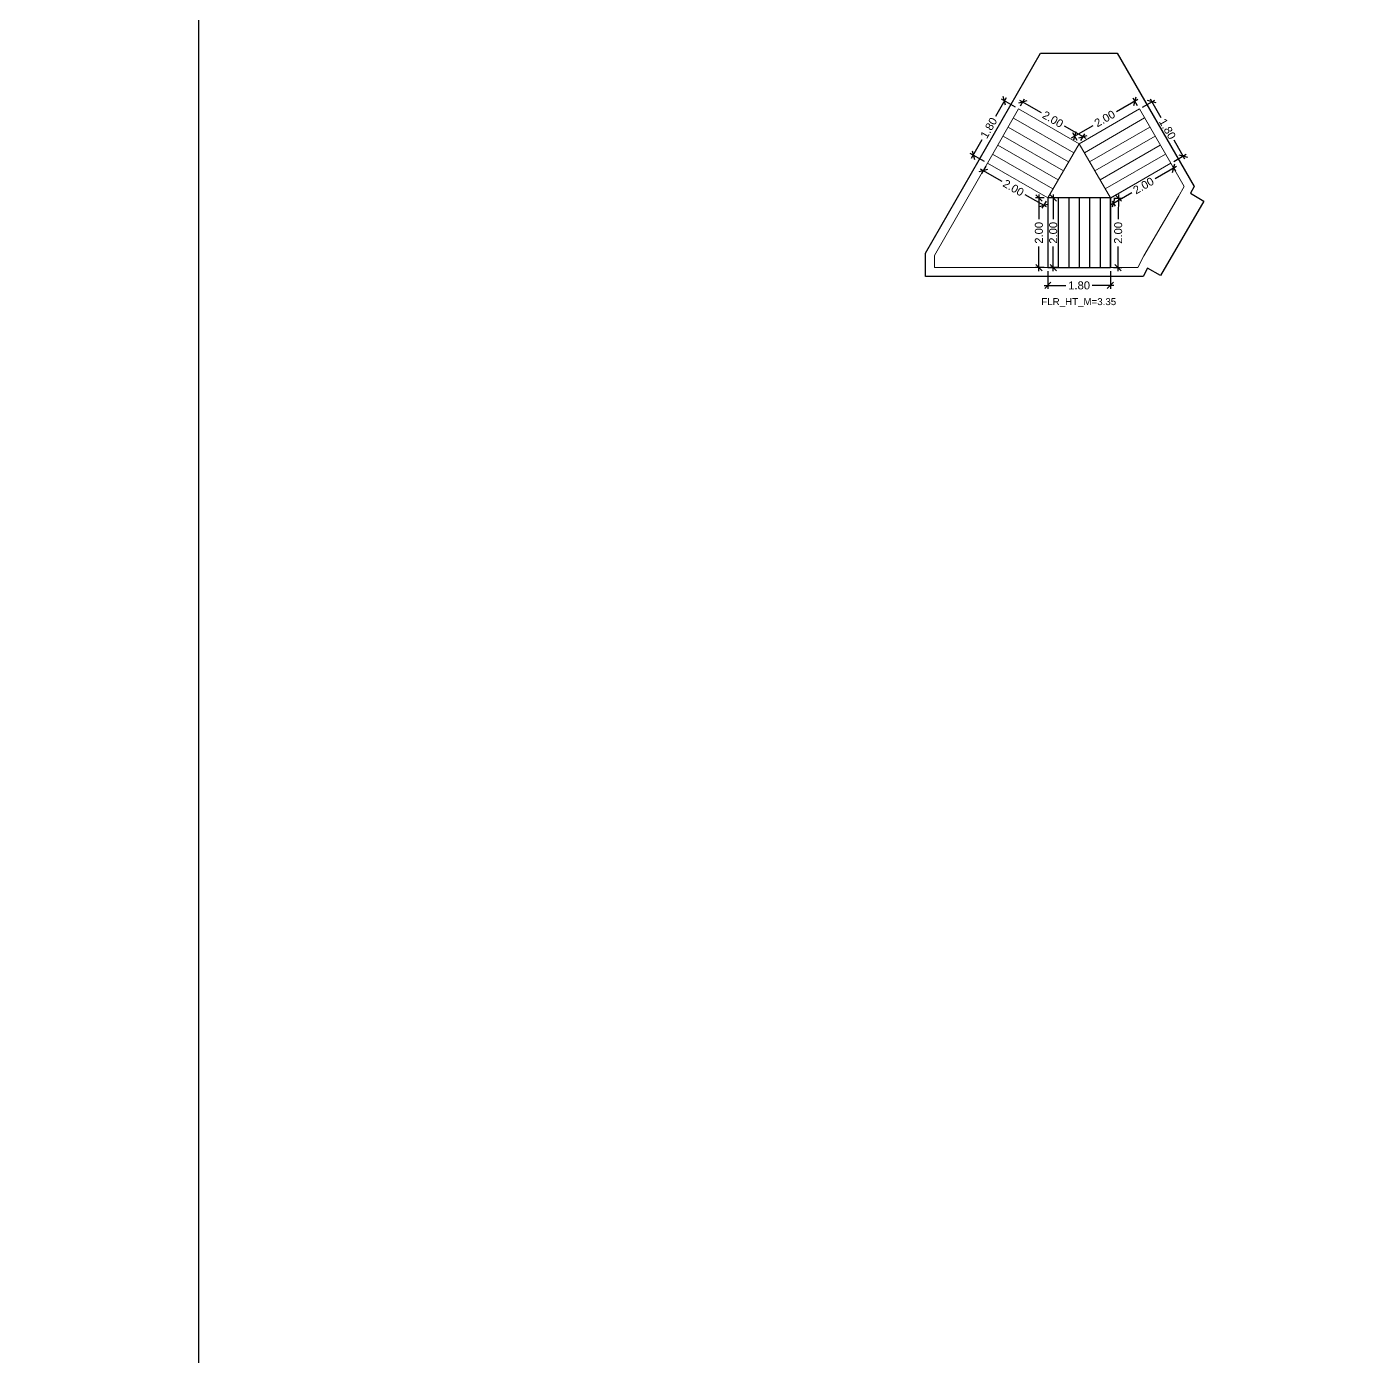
# Model space of a CAD drawing. Header units: metres. Extents: x 256329 to 886268, y -249371 to 355.
# Drawn here: x 281900.15 to 281938.06, y -54.1 to -15.89 of the extents above; entities that cross this region are included whole.
import ezdxf

# ---------------------------------------------------------------- set-up
doc = ezdxf.new("R2010")
doc.units = ezdxf.units.M
doc.header["$MEASUREMENT"] = 0
doc.header["$PDMODE"] = 35
doc.linetypes.add('CONTINOUS', pattern=[0])
doc.layers.get('0').update_dxf_attribs({"lineweight": 18})
doc.layers.get('Defpoints').update_dxf_attribs({"lineweight": 20})
doc.layers.add('BLK_1_FLR_6_STAIR_3', color=7, linetype='Continuous', plot=False)
doc.layers.add('BLK_1_FLR_6_STAIR_3_FLIGHT_2', color=7, linetype='Continuous', plot=False)
for name, color, linetype, lineweight in [('BLK_1_FLR_6_STAIR_3_FLIGHT_1', 7, 'Continuous', 0), ('BLK_1_FLR_6_STAIR_3_FLIGHT_3', 7, 'Continuous', 0), ('BLK_1_FLR_6_STAIR_3_LANDING_1', 7, 'Continuous', 0), ('BLK_1_FLR_6_STAIR_3_LANDING_2', 7, 'Continuous', 0)]:
    doc.layers.add(name, color=color, linetype=linetype, lineweight=lineweight)
doc.layers.add('SPA COMMENT', color=7, linetype='Continuous', true_color=0xeb0505)
doc.styles.get("Standard").update_dxf_attribs({"font": 'arial.ttf'})
doc.dimstyles.new('METRIC DIM', dxfattribs={"dimtxt": 0.23, "dimasz": 0.18, "dimexe": 0.1, "dimexo": 0.1, "dimgap": 0.09, "dimtad": 0, "dimzin": 0, "dimdsep": 46, "dimtxsty": 'Standard', "dimblk": 'OBLIQUE', "dimcen": 0, "dimdle": 0.1, "dimclrd": 147, "dimclre": 147, "dimclrt": 7, "dimadec": 0, "dimazin": 0, "dimtfac": 1, "dimtofl": 0, "dimtmove": 0, "dimatfit": 2, "dimfxl": 0.125, "dimtolj": 1, "dimtzin": 0, "dimarcsym": 0})

# ---------------------------------------------------------------- blocks, each defined once
blk = doc.blocks.new('_Oblique')
at = {"color": 0, "linetype": 'ByBlock', "lineweight": -2}
blk.add_line((-0.5, -0.5), (0.5, 0.5), dxfattribs=at)
blk = doc.blocks.new('*D542')
at = {"layer": 'BLK_1_FLR_6_STAIR_3_FLIGHT_3', "color": 147, "lineweight": -2, "transparency": 16777216}
for p, q in [((281928.288821, -17.936567), (281927.978674, -18.476303)), ((281928.561417, -18.208542), (281928.152294, -17.973449)), ((281927.292366, -19.670659), (281927.602512, -19.130923)), ((281927.664607, -19.769225), (281927.255484, -19.534132))]:
    blk.add_line(p, q, dxfattribs=at)
at = {"layer": 'Defpoints', "color": 0, "linetype": 'CONTINOUS', "transparency": 16777216}
for p in [(281928.648122, -18.258364, 0.042641), (281927.342189, -19.583955), (281927.751312, -19.819048, 0.042641)]:
    blk.add_point(p, dxfattribs=at)
at = {"layer": 'BLK_1_FLR_6_STAIR_3_FLIGHT_3', "color": 147, "linetype": 'CONTINOUS', "lineweight": -2, "transparency": 16777216, "xscale": 0.18, "yscale": 0.18, "zscale": 0.18}
for p, rotation in [((281928.238998, -18.023271), 60.117187), ((281927.342189, -19.583955), 240.1171869999999)]:
    blk.add_blockref('_Oblique', p, dxfattribs=dict(at, rotation=rotation))
at = {"layer": 'BLK_1_FLR_6_STAIR_3_FLIGHT_3', "color": 7, "linetype": 'CONTINOUS', "transparency": 16777216, "insert": (281927.790593, -18.803613), "char_height": 0.23, "attachment_point": 5, "rotation": 60.1171874}
blk.add_mtext('\\A1;1.80', dxfattribs=at)
blk = doc.blocks.new('*D543')
at = {"layer": 'BLK_1_FLR_6_STAIR_3_FLIGHT_2', "color": 147, "lineweight": -2, "transparency": 16777216}
for p, q in [((281929.48544, -22.91615), (281929.485624, -23.428121)), ((281931.28544, -22.915503), (281931.285624, -23.427474)), ((281929.385588, -23.328157), (281930.008088, -23.327934)), ((281931.385588, -23.327438), (281930.763088, -23.327662))]:
    blk.add_line(p, q, dxfattribs=at)
at = {"layer": 'Defpoints', "color": 0, "linetype": 'CONTINOUS', "transparency": 16777216}
for p in [(281929.485404, -22.81615, 0.042641), (281931.285404, -22.815503, 0.042641), (281929.485588, -23.328121)]:
    blk.add_point(p, dxfattribs=at)
at = {"layer": 'BLK_1_FLR_6_STAIR_3_FLIGHT_2', "color": 147, "linetype": 'CONTINOUS', "lineweight": -2, "transparency": 16777216, "xscale": 0.18, "yscale": 0.18, "zscale": 0.18}
for p, rotation in [((281929.485588, -23.328121), 180.020597), ((281931.285588, -23.327474), 0.020597)]:
    blk.add_blockref('_Oblique', p, dxfattribs=dict(at, rotation=rotation))
at = {"layer": 'BLK_1_FLR_6_STAIR_3_FLIGHT_2', "color": 7, "linetype": 'CONTINOUS', "transparency": 16777216, "insert": (281930.385588, -23.327798), "char_height": 0.23, "attachment_point": 5, "rotation": 0.0205967}
blk.add_mtext('\\A1;1.80', dxfattribs=at)
blk = doc.blocks.new('*D544')
at = {"layer": 'BLK_1_FLR_6_STAIR_3_FLIGHT_1', "color": 147, "lineweight": -2, "transparency": 16777216}
for p, q in [((281932.067527, -18.17045), (281931.94039, -17.949332)), ((281932.076927, -17.986178), (281931.461001, -18.340322)), ((281930.168385, -19.083548), (281930.784311, -18.729404)), ((281930.332369, -19.168128), (281930.205231, -18.947011))]:
    blk.add_line(p, q, dxfattribs=at)
at = {"layer": 'Defpoints', "color": 0, "linetype": 'CONTINOUS', "transparency": 16777216}
for p in [(281932.117373, -18.257142, 0.042641), (281930.255076, -19.033702), (281930.382214, -19.25482, 0.042641)]:
    blk.add_point(p, dxfattribs=at)
at = {"layer": 'BLK_1_FLR_6_STAIR_3_FLIGHT_1', "color": 147, "linetype": 'CONTINOUS', "lineweight": -2, "transparency": 16777216, "xscale": 0.18, "yscale": 0.18, "zscale": 0.18}
for p, rotation in [((281931.990235, -18.036024), 29.897956), ((281930.255076, -19.033702), 209.897956)]:
    blk.add_blockref('_Oblique', p, dxfattribs=dict(at, rotation=rotation))
at = {"layer": 'BLK_1_FLR_6_STAIR_3_FLIGHT_1', "color": 7, "linetype": 'CONTINOUS', "transparency": 16777216, "insert": (281931.122656, -18.534863), "char_height": 0.23, "attachment_point": 5, "rotation": 29.8979558}
blk.add_mtext('\\A1;2.00', dxfattribs=at)
blk = doc.blocks.new('*D545')
at = {"layer": 'BLK_1_FLR_6_STAIR_3_FLIGHT_3', "color": 147, "lineweight": -2, "transparency": 16777216}
for p, q in [((281928.676755, -18.007823), (281929.29211, -18.361422)), ((281928.697944, -18.17166), (281928.813283, -17.970941)), ((281930.584257, -19.103924), (281929.968903, -18.750325)), ((281930.432037, -19.168115), (281930.547375, -18.967396))]:
    blk.add_line(p, q, dxfattribs=at)
at = {"layer": 'Defpoints', "color": 0, "linetype": 'CONTINOUS', "transparency": 16777216}
for p in [(281928.648122, -18.258364, 0.042641), (281928.76346, -18.057646), (281930.382214, -19.25482, 0.042641)]:
    blk.add_point(p, dxfattribs=at)
at = {"layer": 'BLK_1_FLR_6_STAIR_3_FLIGHT_3', "color": 147, "linetype": 'CONTINOUS', "lineweight": -2, "transparency": 16777216, "xscale": 0.18, "yscale": 0.18, "zscale": 0.18}
for p, rotation in [((281928.76346, -18.057646), 150.117187), ((281930.497553, -19.054101), 330.117187)]:
    blk.add_blockref('_Oblique', p, dxfattribs=dict(at, rotation=rotation))
at = {"layer": 'BLK_1_FLR_6_STAIR_3_FLIGHT_3', "color": 7, "linetype": 'CONTINOUS', "transparency": 16777216, "insert": (281929.630506, -18.555873), "char_height": 0.23, "attachment_point": 5, "rotation": 330.1171874}
blk.add_mtext('\\A1;2.00', dxfattribs=at)
blk = doc.blocks.new('*D546')
at = {"layer": 'BLK_1_FLR_6_STAIR_3_LANDING_1', "color": 147, "lineweight": -2, "transparency": 16777216}
for p, q in [((281931.385403, -20.815951), (281931.612683, -20.816968)), ((281931.513131, -20.716521), (281931.509954, -21.426337)), ((281931.503282, -22.916718), (281931.50646, -22.206903)), ((281931.37645, -22.81615), (281931.603729, -22.817167))]:
    blk.add_line(p, q, dxfattribs=at)
at = {"layer": 'Defpoints', "color": 0, "linetype": 'CONTINOUS', "transparency": 16777216}
for p in [(281931.285404, -20.815503, 0.042641), (281931.276451, -22.815702, 0.042641), (281931.50373, -22.816719)]:
    blk.add_point(p, dxfattribs=at)
at = {"layer": 'BLK_1_FLR_6_STAIR_3_LANDING_1', "color": 147, "linetype": 'CONTINOUS', "lineweight": -2, "transparency": 16777216, "xscale": 0.18, "yscale": 0.18, "zscale": 0.18}
for p, rotation in [((281931.512684, -20.81652), 89.743523), ((281931.50373, -22.816719), 269.743523)]:
    blk.add_blockref('_Oblique', p, dxfattribs=dict(at, rotation=rotation))
at = {"layer": 'BLK_1_FLR_6_STAIR_3_LANDING_1', "color": 7, "linetype": 'CONTINOUS', "transparency": 16777216, "insert": (281931.508207, -21.81662), "char_height": 0.23, "attachment_point": 5, "rotation": 89.7435229}
blk.add_mtext('\\A1;2.00', dxfattribs=at)
blk = doc.blocks.new('*D547')
at = {"layer": 'BLK_1_FLR_6_STAIR_3_LANDING_1', "color": 147, "lineweight": -2, "transparency": 16777216}
for p, q in [((281933.187336, -19.911116), (281932.572922, -20.265693)), ((281933.067062, -19.90277), (281933.150707, -20.047711)), ((281931.282438, -21.010428), (281931.896852, -20.655851)), ((281931.335388, -20.902115), (281931.419034, -21.047057))]:
    blk.add_line(p, q, dxfattribs=at)
at = {"layer": 'Defpoints', "color": 0, "linetype": 'CONTINOUS', "transparency": 16777216}
for p in [(281933.017078, -19.816158, 0.042641), (281933.100724, -19.961099), (281931.285404, -20.815503, 0.042641)]:
    blk.add_point(p, dxfattribs=at)
at = {"layer": 'BLK_1_FLR_6_STAIR_3_LANDING_1', "color": 147, "linetype": 'CONTINOUS', "lineweight": -2, "transparency": 16777216, "xscale": 0.18, "yscale": 0.18, "zscale": 0.18}
for p, rotation in [((281933.100724, -19.961099), 29.98915999999999), ((281931.36905, -20.960445), 209.98916)]:
    blk.add_blockref('_Oblique', p, dxfattribs=dict(at, rotation=rotation))
at = {"layer": 'BLK_1_FLR_6_STAIR_3_LANDING_1', "color": 7, "linetype": 'CONTINOUS', "transparency": 16777216, "insert": (281932.234887, -20.460772), "char_height": 0.23, "attachment_point": 5, "rotation": 29.9891596}
blk.add_mtext('\\A1;2.00', dxfattribs=at)
blk = doc.blocks.new('*D548')
at = {"layer": 'BLK_1_FLR_6_STAIR_3_LANDING_2', "color": 147, "lineweight": -2, "transparency": 16777216}
for p, q in [((281927.545013, -19.977351), (281928.160367, -20.33095)), ((281927.701489, -19.905752), (281927.581895, -20.113878)), ((281929.452514, -21.073452), (281928.83716, -20.719853)), ((281929.435582, -20.902208), (281929.315987, -21.110333))]:
    blk.add_line(p, q, dxfattribs=at)
at = {"layer": 'Defpoints', "color": 0, "linetype": 'CONTINOUS', "transparency": 16777216}
for p in [(281927.751312, -19.819048, 0.042641), (281927.631717, -20.027173), (281929.485404, -20.815503, 0.042641)]:
    blk.add_point(p, dxfattribs=at)
at = {"layer": 'BLK_1_FLR_6_STAIR_3_LANDING_2', "color": 147, "linetype": 'CONTINOUS', "lineweight": -2, "transparency": 16777216, "xscale": 0.18, "yscale": 0.18, "zscale": 0.18}
for p, rotation in [((281927.631717, -20.027173), 150.117187), ((281929.36581, -21.023629), 330.117187)]:
    blk.add_blockref('_Oblique', p, dxfattribs=dict(at, rotation=rotation))
at = {"layer": 'BLK_1_FLR_6_STAIR_3_LANDING_2', "color": 7, "linetype": 'CONTINOUS', "transparency": 16777216, "insert": (281928.498764, -20.525401), "char_height": 0.23, "attachment_point": 5, "rotation": 330.1171874}
blk.add_mtext('\\A1;2.00', dxfattribs=at)
blk = doc.blocks.new('*D549')
at = {"layer": 'BLK_1_FLR_6_STAIR_3_LANDING_2', "color": 147, "lineweight": -2, "transparency": 16777216}
for p, q in [((281929.385404, -20.815503), (281929.129754, -20.815503)), ((281929.229754, -20.715503), (281929.229754, -21.425217)), ((281929.229754, -22.915503), (281929.229754, -22.20579)), ((281929.385404, -22.815503), (281929.129754, -22.815503))]:
    blk.add_line(p, q, dxfattribs=at)
at = {"layer": 'Defpoints', "color": 0, "linetype": 'CONTINOUS', "transparency": 16777216}
for p in [(281929.485404, -20.815503, 0.042641), (281929.229754, -22.815503), (281929.485404, -22.815503, 0.042641)]:
    blk.add_point(p, dxfattribs=at)
at = {"layer": 'BLK_1_FLR_6_STAIR_3_LANDING_2', "color": 147, "linetype": 'CONTINOUS', "lineweight": -2, "transparency": 16777216, "xscale": 0.18, "yscale": 0.18, "zscale": 0.18}
for p, rotation in [((281929.229754, -20.815503), 90), ((281929.229754, -22.815503), 270)]:
    blk.add_blockref('_Oblique', p, dxfattribs=dict(at, rotation=rotation))
at = {"layer": 'BLK_1_FLR_6_STAIR_3_LANDING_2', "color": 7, "linetype": 'CONTINOUS', "transparency": 16777216, "insert": (281929.229754, -21.815503), "char_height": 0.23, "attachment_point": 5, "rotation": 90}
blk.add_mtext('\\A1;2.00', dxfattribs=at)
blk = doc.blocks.new('*D550')
at = {"layer": 'BLK_1_FLR_6_STAIR_3_FLIGHT_1', "color": 147, "lineweight": -2, "transparency": 16777216}
for p, q in [((281932.203985, -18.207158), (281932.559914, -18.001752)), ((281932.423319, -17.965124), (281932.734467, -18.504283)), ((281933.422991, -19.697363), (281933.111843, -19.158204)), ((281933.10369, -19.766174), (281933.459619, -19.560768))]:
    blk.add_line(p, q, dxfattribs=at)
at = {"layer": 'Defpoints', "color": 0, "linetype": 'CONTINOUS', "transparency": 16777216}
for p in [(281932.117373, -18.257142, 0.042641), (281933.017078, -19.816158, 0.042641), (281933.373007, -19.610751)]:
    blk.add_point(p, dxfattribs=at)
at = {"layer": 'BLK_1_FLR_6_STAIR_3_FLIGHT_1', "color": 147, "linetype": 'CONTINOUS', "lineweight": -2, "transparency": 16777216, "xscale": 0.18, "yscale": 0.18, "zscale": 0.18}
for p, rotation in [((281932.473302, -18.051736), 119.98916), ((281933.373007, -19.610751), 299.98916)]:
    blk.add_blockref('_Oblique', p, dxfattribs=dict(at, rotation=rotation))
at = {"layer": 'BLK_1_FLR_6_STAIR_3_FLIGHT_1', "color": 7, "linetype": 'CONTINOUS', "transparency": 16777216, "insert": (281932.923155, -18.831243), "char_height": 0.23, "attachment_point": 5, "rotation": 299.9891596}
blk.add_mtext('\\A1;1.80', dxfattribs=at)
blk = doc.blocks.new('*D561')
at = {"layer": 'BLK_1_FLR_6_STAIR_3_FLIGHT_2', "color": 147, "lineweight": -2, "transparency": 16777216}
for p, q in [((281929.797008, -20.815503), (281929.541357, -20.815503)), ((281929.641357, -20.715503), (281929.641357, -21.425217)), ((281929.641357, -22.915503), (281929.641357, -22.20579)), ((281929.797008, -22.815503), (281929.541357, -22.815503))]:
    blk.add_line(p, q, dxfattribs=at)
at = {"layer": 'Defpoints', "color": 0, "linetype": 'CONTINOUS', "transparency": 16777216}
for p in [(281929.897008, -20.815503, 0.042641), (281929.641357, -22.815503), (281929.897008, -22.815503, 0.042641)]:
    blk.add_point(p, dxfattribs=at)
at = {"layer": 'BLK_1_FLR_6_STAIR_3_FLIGHT_2', "color": 147, "linetype": 'CONTINOUS', "lineweight": -2, "transparency": 16777216, "xscale": 0.18, "yscale": 0.18, "zscale": 0.18}
for p, rotation in [((281929.641357, -20.815503), 90), ((281929.641357, -22.815503), 270)]:
    blk.add_blockref('_Oblique', p, dxfattribs=dict(at, rotation=rotation))
at = {"layer": 'BLK_1_FLR_6_STAIR_3_FLIGHT_2', "color": 7, "linetype": 'CONTINOUS', "transparency": 16777216, "insert": (281929.641357, -21.815503), "char_height": 0.23, "attachment_point": 5, "rotation": 90}
blk.add_mtext('\\A1;2.00', dxfattribs=at)

msp = doc.modelspace()

# ---------------------------------------------------------------- linework, layer by layer
at = {"layer": 'BLK_1_FLR_6_STAIR_3', "color": 7, "linetype": 'CONTINOUS'}
msp.add_lwpolyline([(281929.279873, -16.650512), (281931.482666, -16.650512), (281933.694228, -20.482725), (281933.581097, -20.678525), (281933.969622, -20.908286), (281932.723931, -23.046467), (281932.348057, -22.830076), (281932.228323, -23.068783), (281925.976581, -23.070347), (281925.976413, -22.399395)], close=True, dxfattribs=at)
at = {"layer": 'BLK_1_FLR_6_STAIR_3_FLIGHT_1', "color": 3, "linetype": 'CONTINOUS'}
for p, q in [((281930.382214, -19.25482), (281932.117373, -18.257142)), ((281930.53565, -19.516323), (281932.267324, -18.516978)), ((281930.685601, -19.776159), (281932.417275, -18.776814)), ((281930.835552, -20.035995), (281932.567226, -19.03665)), ((281930.985503, -20.295831), (281932.717176, -19.296486)), ((281931.135454, -20.555667), (281932.867127, -19.556322)), ((281931.285404, -20.815503), (281933.017078, -19.816158))]:
    msp.add_line(p, q, dxfattribs=at)
at = {"layer": 'BLK_1_FLR_6_STAIR_3_FLIGHT_1', "ltscale": 0.05}
msp.add_lwpolyline([(281930.382214, -19.25482), (281931.285404, -20.815503), (281933.017078, -19.816158), (281932.117373, -18.257142), (281930.382214, -19.25482)], dxfattribs=at)
at = {"layer": 'BLK_1_FLR_6_STAIR_3_FLIGHT_2', "color": 3, "linetype": 'CONTINOUS'}
for p, q in [((281929.485404, -20.815503), (281929.485404, -22.815503)), ((281929.785404, -20.815503), (281929.785404, -22.815503)), ((281930.085404, -20.815503), (281930.085404, -22.815503)), ((281930.385404, -20.815503), (281930.385404, -22.815503)), ((281930.685404, -20.815503), (281930.685404, -22.815503)), ((281930.985404, -20.815503), (281930.985404, -22.815503)), ((281931.285404, -20.815503), (281931.285404, -22.815503))]:
    msp.add_line(p, q, dxfattribs=at)
at = {"layer": 'BLK_1_FLR_6_STAIR_3_FLIGHT_2', "color": 7, "linetype": 'CONTINOUS'}
msp.add_lwpolyline([(281931.285404, -20.815503), (281929.485404, -20.815503), (281929.485404, -22.815503), (281931.285404, -22.815503)], close=True, dxfattribs=at)
at = {"layer": 'BLK_1_FLR_6_STAIR_3_FLIGHT_3', "color": 3, "linetype": 'CONTINOUS'}
for p, q in [((281930.382214, -19.25482), (281928.648122, -18.258364)), ((281930.232746, -19.514934), (281928.498653, -18.518478)), ((281929.933809, -20.035161), (281928.199717, -19.038706)), ((281930.083278, -19.775048), (281928.349185, -18.778592)), ((281929.784341, -20.295275), (281928.050249, -19.29882)), ((281929.485404, -20.815503), (281927.751312, -19.819048)), ((281929.634873, -20.555389), (281927.90078, -19.558934))]:
    msp.add_line(p, q, dxfattribs=at)
at = {"layer": 'BLK_1_FLR_6_STAIR_3_FLIGHT_3', "color": 7, "linetype": 'CONTINOUS'}
msp.add_lwpolyline([(281928.648122, -18.258364), (281927.751312, -19.819048), (281929.485404, -20.815503), (281930.382214, -19.25482), (281928.648122, -18.258364)], dxfattribs=at)
at = {"layer": 'BLK_1_FLR_6_STAIR_3_LANDING_1', "color": 7, "linetype": 'CONTINOUS'}
msp.add_lwpolyline([(281931.285404, -20.815503), (281931.285404, -22.815503), (281932.071967, -22.815503), (281932.241921, -22.476675), (281932.241921, -22.476675), (281933.236302, -20.768923), (281933.236302, -20.768923), (281933.401709, -20.482649), (281933.017078, -19.816158), (281931.286618, -20.8176)], dxfattribs=at)
at = {"layer": 'BLK_1_FLR_6_STAIR_3_LANDING_2', "color": 7, "linetype": 'CONTINOUS'}
msp.add_lwpolyline([(281929.485404, -20.815503), (281927.751312, -19.819048), (281926.229749, -22.466965), (281926.229837, -22.816965), (281929.485404, -22.815503), (281929.485404, -20.815503)], dxfattribs=at)
at = {"layer": 'SPA COMMENT'}
msp.add_lwpolyline([(282019.533834, -923.457838), (281905.092794, -923.457838), (281905.092794, 21.834427), (282019.533834, 21.834427)], close=True, dxfattribs=at)

# ---------------------------------------------------------------- texts
at = {"layer": 'BLK_1_FLR_6_STAIR_3', "color": 7, "linetype": 'CONTINOUS', "insert": (281931.449941, -23.693263, -0.042641), "char_height": 0.2, "attachment_point": 3}
msp.add_mtext_dynamic_manual_height_columns('FLR_HT_M=3.35', width=2.272281, gutter_width=0.405, heights=[0.300679], dxfattribs=at)

# ---------------------------------------------------------------- dimensions: what is measured, and where the dimension line sits
at = {"layer": 'BLK_1_FLR_6_STAIR_3_FLIGHT_1', "color": 2, "linetype": 'CONTINOUS'}
dim = msp.add_aligned_dim(p1=(281932.117373, -18.257142), p2=(281930.382214, -19.25482), distance=-0.255063, dimstyle='METRIC DIM', override={"dimfxl": 0.18}, dxfattribs=at)
dim.commit()
dim.dimension.update_dxf_attribs({"geometry": '*D544', "text_midpoint": (281931.122656, -18.534863, -0.042641)})
at = {"layer": 'BLK_1_FLR_6_STAIR_3_FLIGHT_1', "color": 1, "linetype": 'CONTINOUS'}
dim = msp.add_aligned_dim(p1=(281932.117373, -18.257142), p2=(281933.017078, -19.816158), distance=0.410947, dimstyle='METRIC DIM', override={"dimfxl": 0.18}, dxfattribs=at)
dim.commit()
dim.dimension.update_dxf_attribs({"geometry": '*D550', "text_midpoint": (281932.923155, -18.831243, -0.042641)})
at = {"layer": 'BLK_1_FLR_6_STAIR_3_FLIGHT_2', "color": 2, "linetype": 'CONTINOUS'}
dim = msp.add_aligned_dim(p1=(281929.897008, -20.815503), p2=(281929.897008, -22.815503), distance=-0.255651, dimstyle='METRIC DIM', override={"dimfxl": 0.18}, dxfattribs=at)
dim.commit()
dim.dimension.update_dxf_attribs({"geometry": '*D561', "text_midpoint": (281929.641357, -21.815503, -0.042641)})
at = {"layer": 'BLK_1_FLR_6_STAIR_3_FLIGHT_2', "color": 1, "linetype": 'CONTINOUS'}
dim = msp.add_aligned_dim(p1=(281931.285404, -22.815503), p2=(281929.485404, -22.81615), distance=0.511971, dimstyle='METRIC DIM', override={"dimfxl": 0.18}, dxfattribs=at)
dim.commit()
dim.dimension.update_dxf_attribs({"geometry": '*D543', "text_midpoint": (281930.385588, -23.327798, -0.042641)})
at = {"layer": 'BLK_1_FLR_6_STAIR_3_FLIGHT_3', "color": 1, "linetype": 'CONTINOUS'}
dim = msp.add_aligned_dim(p1=(281928.648122, -18.258364), p2=(281927.751312, -19.819048), distance=-0.471858, dimstyle='METRIC DIM', override={"dimfxl": 0.18}, dxfattribs=at)
dim.commit()
dim.dimension.update_dxf_attribs({"geometry": '*D542', "text_midpoint": (281927.790593, -18.803613, -0.042641)})
at = {"layer": 'BLK_1_FLR_6_STAIR_3_FLIGHT_3', "color": 2, "linetype": 'CONTINOUS'}
dim = msp.add_aligned_dim(p1=(281930.382214, -19.25482), p2=(281928.648122, -18.258364), distance=-0.231496, dimstyle='METRIC DIM', override={"dimfxl": 0.18}, dxfattribs=at)
dim.commit()
dim.dimension.update_dxf_attribs({"geometry": '*D545', "text_midpoint": (281929.630506, -18.555873, -0.042641)})
at = {"layer": 'BLK_1_FLR_6_STAIR_3_LANDING_1', "color": 1, "linetype": 'CONTINOUS'}
dim = msp.add_aligned_dim(p1=(281931.285404, -20.815503), p2=(281933.017078, -19.816158), distance=-0.167346, dimstyle='METRIC DIM', override={"dimfxl": 0.18}, dxfattribs=at)
dim.commit()
dim.dimension.update_dxf_attribs({"geometry": '*D547', "text_midpoint": (281932.234887, -20.460772, -0.042641)})
at = {"layer": 'BLK_1_FLR_6_STAIR_3_LANDING_1', "color": 2, "linetype": 'CONTINOUS'}
dim = msp.add_aligned_dim(p1=(281931.285404, -20.815503), p2=(281931.276451, -22.815702), distance=0.227281, dimstyle='METRIC DIM', override={"dimfxl": 0.18}, dxfattribs=at)
dim.commit()
dim.dimension.update_dxf_attribs({"geometry": '*D546', "text_midpoint": (281931.508207, -21.81662, -0.042641)})
at = {"layer": 'BLK_1_FLR_6_STAIR_3_LANDING_2', "color": 1, "linetype": 'CONTINOUS'}
dim = msp.add_aligned_dim(p1=(281929.485404, -20.815503), p2=(281927.751312, -19.819048), distance=0.24004, dimstyle='METRIC DIM', override={"dimfxl": 0.18}, dxfattribs=at)
dim.commit()
dim.dimension.update_dxf_attribs({"geometry": '*D548', "text_midpoint": (281928.498764, -20.525401, -0.042641)})
at = {"layer": 'BLK_1_FLR_6_STAIR_3_LANDING_2', "color": 2, "linetype": 'CONTINOUS'}
dim = msp.add_aligned_dim(p1=(281929.485404, -20.815503), p2=(281929.485404, -22.815503), distance=-0.25565, dimstyle='METRIC DIM', override={"dimfxl": 0.18}, dxfattribs=at)
dim.commit()
dim.dimension.update_dxf_attribs({"geometry": '*D549', "text_midpoint": (281929.229754, -21.815503, -0.042641)})

doc.saveas('drawing.dxf')
